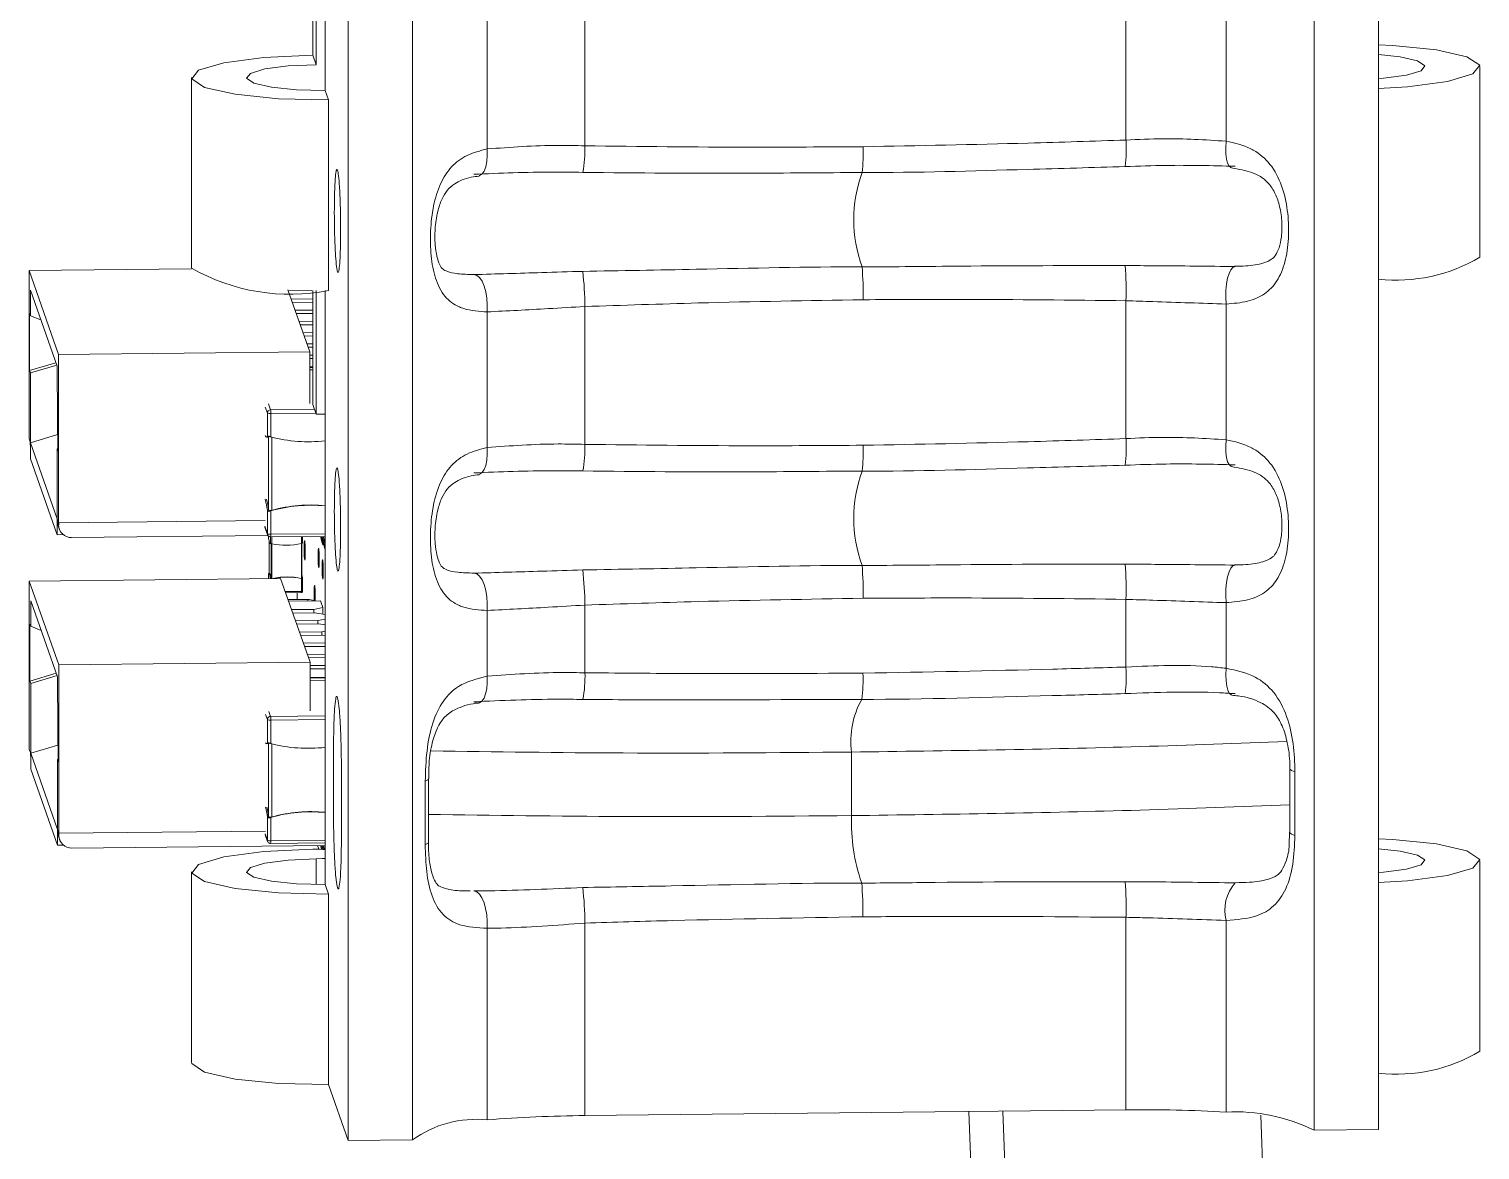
# Model space of a CAD drawing. Header units: millimetres. Extents: x 0 to 1189, y 0 to 841.
# Drawn here: x 292.945 to 297.442, y 560.674 to 564.15 of the extents above; entities that cross this region are included whole.
import ezdxf

# ---------------------------------------------------------------- set-up
doc = ezdxf.new("R2010")
doc.units = ezdxf.units.MM
doc.layers.get('0').update_dxf_attribs({"lineweight": 18})

msp = doc.modelspace()

# ---------------------------------------------------------------- linework, layer by layer
at = {"color": 7, "linetype": 'Continuous', "lineweight": 15}
for p, q in [((293.9338, 560.7035), (293.9338, 566.2185)), ((294.1335, 560.7057), (294.1335, 566.2206)), ((296.9282, 560.7354), (296.9282, 566.2503)), ((297.1279, 560.7375), (297.1279, 566.2524)), ((293.8239, 564.0684), (293.8239, 565.8009)), ((293.8343, 564.039), (293.8343, 565.8008)), ((293.8624, 565.8008), (293.8624, 563.9592)), ((294.3646, 563.7776), (294.3646, 564.1982)), ((294.6678, 563.7876), (294.6678, 564.2149)), ((296.345, 563.8054), (296.345, 564.2328)), ((296.6553, 563.8019), (296.6553, 564.2226)), ((293.8343, 564.039), (293.8239, 564.0684)), ((297.4423, 563.4422), (297.4423, 564.033)), ((293.4483, 563.9991), (293.4483, 563.4082)), ((293.8727, 563.9298), (293.8624, 563.9592)), ((293.8727, 563.3389), (293.8727, 563.9298)), ((293.4485, 563.4062), (292.9446, 563.4009)), ((292.9446, 563.4009), (292.9446, 562.8789)), ((292.9446, 563.4009), (293.0363, 563.1409)), ((292.9489, 563.3395), (293.032, 563.1038)), ((292.9489, 563.3395), (292.9489, 563.2607)), ((293.7472, 563.341), (293.8148, 563.1492)), ((293.8215, 563.3389), (293.7482, 563.3381)), ((293.8239, 562.9851), (293.8239, 563.3389)), ((293.8343, 562.9557), (293.8343, 563.3388)), ((293.8624, 563.3388), (293.8624, 561.4972)), ((293.8239, 563.3128), (293.7574, 563.3121)), ((293.8239, 563.3024), (293.761, 563.3017)), ((296.345, 562.8797), (296.345, 563.307)), ((296.6553, 562.8762), (296.6553, 563.2969)), ((292.9465, 563.2676), (292.9489, 563.2607)), ((292.9465, 563.2676), (292.9465, 563.0904)), ((292.9489, 563.2607), (292.9813, 563.2477)), ((293.8239, 563.278), (293.7696, 563.2775)), ((293.8239, 563.2676), (293.7733, 563.2671)), ((294.3646, 562.8519), (294.3646, 563.2725)), ((294.6678, 562.8619), (294.6678, 563.2892)), ((293.8239, 563.2433), (293.7818, 563.2428)), ((293.8239, 563.2328), (293.7855, 563.2324)), ((293.8239, 563.2085), (293.794, 563.2081)), ((293.8239, 563.198), (293.7977, 563.1977)), ((293.8239, 563.1737), (293.8062, 563.1735)), ((293.8239, 563.1632), (293.8099, 563.1631)), ((292.9465, 563.0904), (293.0281, 563.1148)), ((293.0363, 563.1409), (293.8148, 563.1492)), ((293.0363, 562.6189), (293.0363, 563.1409)), ((293.8148, 563.1492), (293.8148, 562.9886)), ((293.8239, 563.1389), (293.8148, 563.1388)), ((293.8239, 563.1284), (293.8148, 563.1283)), ((292.9465, 563.0904), (292.9489, 563.0834)), ((292.9489, 563.0834), (293.0305, 563.1079)), ((292.9489, 563.0834), (292.9489, 562.8668)), ((293.032, 563.025), (293.032, 563.1038)), ((293.8239, 563.1023), (293.8148, 563.1022)), ((293.8148, 563.1003), (293.8239, 563.1004)), ((293.8148, 563.093), (293.8239, 563.0931)), ((293.032, 563.025), (293.0344, 563.018)), ((293.033, 562.892), (293.033, 563.0221)), ((293.0344, 562.8408), (293.0344, 563.018)), ((293.8343, 562.9557), (293.8239, 562.9851)), ((293.6835, 562.9591), (293.6835, 562.8866)), ((293.6941, 562.885), (293.6941, 562.9575)), ((293.8343, 562.9557), (293.8624, 562.9557)), ((292.9489, 562.8668), (293.033, 562.892)), ((293.033, 562.892), (293.0344, 562.888)), ((293.033, 562.892), (293.0344, 562.892)), ((293.6873, 562.8863), (293.6873, 562.6592)), ((292.9489, 562.8668), (292.9446, 562.8789)), ((292.9484, 562.8684), (292.9484, 562.8623)), ((292.9484, 562.8623), (292.9489, 562.8556)), ((292.9489, 562.8668), (293.032, 562.6311)), ((292.9489, 562.8175), (292.9489, 562.8668)), ((293.0344, 562.8488), (293.032, 562.8477)), ((293.032, 562.6311), (293.032, 562.8477)), ((293.032, 562.8477), (293.0344, 562.8408)), ((293.6809, 562.8845), (293.6849, 562.8845)), ((292.9489, 562.8175), (293.032, 562.5818)), ((293.0363, 562.6189), (293.032, 562.6311)), ((293.032, 562.6311), (293.032, 562.5818)), ((293.034, 562.6254), (293.034, 562.6193)), ((293.0366, 562.612), (293.034, 562.6193)), ((293.0363, 562.6189), (293.6771, 562.6257)), ((293.0366, 562.6189), (293.0366, 562.612)), ((293.6835, 562.6573), (293.6835, 562.5849)), ((293.6941, 562.5832), (293.6941, 562.6557)), ((293.032, 562.5818), (293.0507, 562.582)), ((293.0362, 562.6064), (293.0388, 562.5991)), ((293.0765, 562.573), (293.6852, 562.5795)), ((293.6759, 562.6047), (293.6841, 562.5816)), ((293.6872, 562.5773), (293.6872, 562.5705)), ((293.6936, 562.575), (293.8624, 562.5767)), ((293.6971, 562.5538), (293.6971, 562.575)), ((293.7927, 562.5555), (293.7927, 562.576)), ((293.8529, 562.5571), (293.8484, 562.5766)), ((293.8553, 562.5501), (293.8492, 562.5766)), ((293.8624, 562.5342), (293.8525, 562.5767)), ((293.8624, 562.5378), (293.8534, 562.5767)), ((293.8624, 562.5524), (293.8567, 562.5767)), ((293.8624, 562.556), (293.8576, 562.5767)), ((293.6872, 562.5704), (293.6872, 562.5705)), ((293.6892, 562.5599), (293.6892, 562.4617)), ((293.6921, 562.5541), (293.6941, 562.5541)), ((293.6948, 562.5545), (293.6941, 562.5541)), ((293.7907, 562.4464), (293.7907, 562.5555)), ((293.792, 562.5552), (293.7926, 562.5555)), ((293.8529, 562.5571), (293.8553, 562.5501)), ((293.8587, 562.5502), (293.8553, 562.5501)), ((293.7242, 562.4464), (292.9456, 562.4381)), ((292.9456, 562.4381), (293.0373, 562.1781)), ((292.9456, 562.4381), (292.9456, 561.9161)), ((293.6872, 562.4613), (293.6872, 562.446)), ((293.6872, 562.4613), (293.6872, 562.4613)), ((293.6899, 562.4617), (293.6879, 562.4617)), ((293.7242, 562.4464), (293.8158, 562.1864)), ((293.7889, 562.4457), (293.7889, 562.4057)), ((293.7908, 562.4456), (293.7901, 562.4459)), ((293.7927, 562.4064), (293.7927, 562.4464)), ((294.2753, 562.4647), (294.2753, 562.4651)), ((294.286, 562.4646), (294.286, 562.4646)), ((293.7398, 562.4019), (293.7887, 562.4024)), ((293.7763, 562.4023), (293.7763, 562.381)), ((292.9499, 562.3767), (293.033, 562.141)), ((292.9499, 562.3767), (292.9499, 562.2979)), ((293.8077, 562.3813), (293.7473, 562.3807)), ((293.8482, 562.3764), (293.7492, 562.3754)), ((293.8274, 562.3501), (293.7584, 562.3494)), ((293.8274, 562.3501), (293.8555, 562.3556)), ((293.8274, 562.3501), (293.8274, 562.3397)), ((293.8555, 562.3556), (293.8482, 562.3764)), ((293.8555, 562.3556), (293.8555, 562.3359)), ((294.3646, 562.1433), (294.3646, 562.3468)), ((294.6678, 562.1537), (294.6678, 562.3635)), ((296.345, 562.1715), (296.345, 562.3813)), ((296.6553, 562.1676), (296.6553, 562.3711)), ((292.9475, 562.3049), (292.9499, 562.2979)), ((292.9475, 562.3049), (292.9475, 562.1276)), ((293.8311, 562.3397), (293.762, 562.339)), ((293.8397, 562.3154), (293.7706, 562.3147)), ((293.8433, 562.305), (293.7742, 562.3043)), ((293.8311, 562.3397), (293.8624, 562.3349)), ((293.8397, 562.3154), (293.8624, 562.3199)), ((293.8397, 562.3154), (293.8397, 562.305)), ((293.8433, 562.305), (293.8624, 562.3021)), ((292.9499, 562.2979), (292.9823, 562.2849)), ((293.8519, 562.2808), (293.7828, 562.28)), ((293.8555, 562.2704), (293.7865, 562.2696)), ((293.8519, 562.2808), (293.8624, 562.2828)), ((293.8519, 562.2808), (293.8519, 562.2703)), ((293.8555, 562.2704), (293.8624, 562.2693)), ((293.8624, 562.2461), (293.795, 562.2454)), ((293.8624, 562.2357), (293.7987, 562.235)), ((293.8624, 562.2113), (293.8072, 562.2107)), ((293.0373, 562.1781), (293.8158, 562.1864)), ((293.0373, 561.6562), (293.0373, 562.1781)), ((293.8624, 562.2009), (293.8109, 562.2003)), ((293.8158, 562.1864), (293.8158, 562.0353)), ((293.8624, 562.1765), (293.8158, 562.176)), ((293.8624, 562.1661), (293.8158, 562.1656)), ((292.9475, 562.1276), (293.0291, 562.1521)), ((292.9475, 562.1276), (292.9499, 562.1207)), ((292.9499, 562.1207), (293.0315, 562.1452)), ((293.033, 562.0622), (293.033, 562.141)), ((293.8624, 562.14), (293.8158, 562.1395)), ((293.8158, 562.1375), (293.8624, 562.138)), ((293.8158, 562.1302), (293.8624, 562.1307)), ((292.9499, 562.1207), (292.9499, 561.904)), ((293.033, 562.0622), (293.0354, 562.0553)), ((293.034, 561.9292), (293.034, 562.0593)), ((293.0354, 561.878), (293.0354, 562.0553)), ((293.6835, 562.0085), (293.6835, 561.936)), ((293.6941, 561.9344), (293.6941, 562.0069)), ((292.9499, 561.904), (292.9456, 561.9161)), ((292.9493, 561.9056), (292.9493, 561.8995)), ((292.9493, 561.8995), (292.9499, 561.8929)), ((292.9499, 561.904), (293.034, 561.9292)), ((292.9499, 561.904), (293.033, 561.6683)), ((292.9499, 561.8548), (292.9499, 561.904)), ((293.034, 561.9292), (293.0354, 561.9293)), ((293.034, 561.9292), (293.0354, 561.9252)), ((293.6809, 561.9339), (293.6849, 561.934)), ((293.6873, 561.9357), (293.6873, 561.7086)), ((293.8886, 561.7181), (293.8886, 561.9151)), ((295.4942, 561.9078), (295.4942, 561.7108)), ((292.9499, 561.8548), (293.033, 561.6191)), ((293.0354, 561.886), (293.033, 561.885)), ((293.033, 561.6683), (293.033, 561.885)), ((293.033, 561.885), (293.0354, 561.878)), ((296.8531, 561.856), (296.8531, 561.659)), ((293.9131, 561.8458), (293.9131, 561.6488)), ((294.1728, 561.621), (294.1728, 561.8179)), ((294.1826, 561.8259), (294.1826, 561.8255)), ((294.1826, 561.6285), (294.1826, 561.8255)), ((296.8689, 561.8466), (296.8689, 561.6496)), ((293.6835, 561.7068), (293.6835, 561.6343)), ((293.6941, 561.6327), (293.6941, 561.7052)), ((293.0373, 561.6562), (293.033, 561.6683)), ((293.033, 561.6683), (293.033, 561.6191)), ((293.035, 561.6626), (293.035, 561.6565)), ((293.0375, 561.6492), (293.035, 561.6565)), ((293.0372, 561.6436), (293.0397, 561.6363)), ((293.0373, 561.6562), (293.6781, 561.663)), ((293.0375, 561.6562), (293.0375, 561.6492)), ((293.6769, 561.6514), (293.6841, 561.6311)), ((293.6936, 561.6244), (293.8624, 561.6262)), ((296.8519, 561.6596), (296.8512, 561.6216)), ((293.033, 561.6191), (293.0517, 561.6192)), ((293.0775, 561.6102), (293.8624, 561.6186)), ((293.8285, 561.6065), (293.8239, 561.6064)), ((293.8392, 561.6183), (293.8434, 561.6064)), ((293.8511, 561.6063), (293.8483, 561.6184)), ((293.8519, 561.6062), (293.8491, 561.6184)), ((293.8553, 561.6061), (293.8525, 561.6185)), ((293.8562, 561.6061), (293.8533, 561.6185)), ((293.8596, 561.6059), (293.8566, 561.6185)), ((293.8604, 561.6059), (293.8575, 561.6185)), ((293.4483, 561.5371), (293.4483, 560.9462)), ((297.4423, 560.9801), (297.4423, 561.571)), ((293.8624, 561.4972), (293.8727, 561.4678)), ((293.8727, 561.4678), (293.8727, 560.8769)), ((294.3646, 560.7676), (294.3646, 561.3615)), ((294.6678, 560.7809), (294.6678, 561.3777)), ((296.345, 560.7988), (296.345, 561.3956)), ((296.6553, 560.7919), (296.6553, 561.3859)), ((293.9338, 560.7035), (293.8727, 560.8769)), ((296.345, 560.7988), (294.6678, 560.7809)), ((295.9243, 559.0429), (295.858, 560.7936)), ((295.9636, 560.7947), (296.0407, 558.7618)), ((296.7629, 560.7826), (296.8392, 558.7703)), ((297.1279, 560.7375), (296.9282, 560.7354)), ((294.1335, 560.7057), (293.9338, 560.7035))]:
    msp.add_line(p, q, dxfattribs=at)
at = {"color": 8, "linetype": 'Continuous', "lineweight": 15}
for p, q in [((293.8086, 563.3388), (293.8085, 563.3391)), ((293.6771, 562.9773), (293.6835, 562.9591)), ((293.6871, 562.9873), (293.6935, 562.969)), ((293.6935, 562.969), (293.829, 562.9705)), ((293.6941, 562.9575), (293.8331, 562.9589)), ((292.9484, 562.8623), (292.9489, 562.8606)), ((293.6978, 562.884), (293.6978, 562.6575)), ((293.6754, 562.6079), (293.6835, 562.5849)), ((293.6872, 562.5704), (293.6872, 562.5773)), ((293.6928, 562.5751), (293.6928, 562.5544)), ((293.6941, 562.5832), (293.8624, 562.585)), ((293.7889, 562.5548), (293.7889, 562.576)), ((293.6892, 562.5599), (293.6892, 562.4617)), ((293.6948, 562.4461), (293.6948, 562.5545)), ((293.6969, 562.4461), (293.6969, 562.5541)), ((293.7888, 562.4461), (293.7888, 562.5547)), ((293.6872, 562.446), (293.6872, 562.4613)), ((293.7889, 562.4057), (293.7387, 562.4052)), ((293.8096, 562.376), (293.8077, 562.3813)), ((293.6935, 562.0185), (293.688, 562.034)), ((293.6835, 562.0085), (293.6781, 562.024)), ((293.8624, 562.0203), (293.6935, 562.0185)), ((293.8624, 562.0087), (293.6941, 562.0069)), ((292.9493, 561.8995), (292.9499, 561.8979)), ((293.6978, 561.707), (293.6978, 561.9334)), ((293.6835, 561.6343), (293.6763, 561.6546)), ((293.8624, 561.6345), (293.6941, 561.6327)), ((293.8343, 561.4972), (293.8343, 561.5769))]:
    msp.add_line(p, q, dxfattribs=at)
at = {"color": 7, "linetype": 'Continuous', "lineweight": 15}
for points in [[(297.1279, 564.1009), (297.1725, 564.0987), (297.3074, 564.0851), (297.4018, 564.0635), (297.4416, 564.0373), (297.4205, 564.0104), (297.3419, 563.987), (297.2177, 563.9706), (297.1279, 563.9652)], [(293.8239, 564.0684), (293.6729, 564.0615), (293.5487, 564.0451), (293.4701, 564.0217), (293.4491, 563.9949), (293.4888, 563.9686), (293.5833, 563.9471), (293.7181, 563.9334), (293.8727, 563.9298)], [(297.1279, 563.996), (297.1432, 563.9971), (297.2146, 564.0066), (297.2598, 564.02), (297.2719, 564.0355), (297.249, 564.0506), (297.1947, 564.063), (297.1279, 564.0701)], [(293.8624, 563.9592), (293.7734, 563.9613), (293.6959, 563.9692), (293.6416, 563.9816), (293.6187, 563.9967), (293.6308, 564.0121), (293.676, 564.0256), (293.7475, 564.035), (293.8343, 564.039)], [(294.3235, 563.3882), (294.3326, 563.3857), (294.3412, 563.3787), (294.349, 563.3675), (294.3555, 563.3527), (294.3606, 563.335), (294.3638, 563.315), (294.3652, 563.2939), (294.3646, 563.2725)], [(296.6553, 563.2969), (296.6544, 563.3182), (296.6549, 563.3394), (296.6569, 563.3594), (296.6602, 563.3772), (296.6647, 563.3921), (296.6702, 563.4034), (296.6764, 563.4106), (296.6831, 563.4133)], [(293.6835, 562.8866), (293.6817, 562.8847), (293.6799, 562.8848), (293.678, 562.887), (293.6771, 562.8889)], [(293.6849, 562.8845), (293.6855, 562.8846), (293.6873, 562.8863)], [(293.6841, 562.5816), (293.6843, 562.5811), (293.6844, 562.5808)], [(293.6928, 562.5544), (293.6921, 562.5541), (293.6914, 562.5544), (293.6907, 562.5555), (293.69, 562.5571), (293.6893, 562.5595), (293.6886, 562.5625), (293.6879, 562.5661), (293.6872, 562.5704)], [(293.7991, 562.5026), (293.7984, 562.5069), (293.7978, 562.5151), (293.7974, 562.526), (293.7973, 562.5378), (293.7974, 562.5489), (293.7978, 562.5575), (293.7984, 562.5623), (293.7991, 562.5626), (293.7999, 562.5583), (293.8005, 562.5501), (293.8009, 562.5392), (293.801, 562.5273), (293.8009, 562.5162), (293.8005, 562.5076), (293.7999, 562.5028), (293.7991, 562.5026)], [(293.8426, 562.4793), (293.8419, 562.4836), (293.8413, 562.4919), (293.8409, 562.5028), (293.8407, 562.5146), (293.8409, 562.5257), (293.8413, 562.5343), (293.8419, 562.5391), (293.8426, 562.5394), (293.8433, 562.5351), (293.8439, 562.5268), (293.8443, 562.516), (293.8445, 562.5041), (293.8443, 562.493), (293.8439, 562.4844), (293.8433, 562.4796), (293.8426, 562.4793)], [(293.855, 562.4441), (293.8543, 562.4484), (293.8537, 562.4566), (293.8533, 562.4675), (293.8531, 562.4794), (293.8533, 562.4905), (293.8537, 562.4991), (293.8543, 562.5039), (293.855, 562.5041), (293.8557, 562.4998), (293.8563, 562.4916), (293.8567, 562.4807), (293.8569, 562.4689), (293.8567, 562.4578), (293.8563, 562.4492), (293.8557, 562.4444), (293.855, 562.4441)], [(296.6553, 562.3711), (296.6544, 562.3925), (296.6549, 562.4137), (296.6569, 562.4336), (296.6602, 562.4515), (296.6647, 562.4664), (296.6702, 562.4777), (296.6764, 562.4849), (296.6831, 562.4876)], [(293.6872, 562.4613), (293.6879, 562.4617), (293.6886, 562.4613), (293.6893, 562.4603), (293.69, 562.4587), (293.6907, 562.4563), (293.6914, 562.4533), (293.6921, 562.4497), (293.6928, 562.4454)], [(293.7906, 562.4464), (293.7906, 562.4462), (293.7903, 562.4459), (293.7901, 562.4459)], [(294.3235, 562.4625), (294.3326, 562.46), (294.3412, 562.453), (294.349, 562.4418), (294.3555, 562.427), (294.3606, 562.4092), (294.3638, 562.3893), (294.3652, 562.3682), (294.3646, 562.3468)], [(293.8289, 562.3762), (293.8289, 562.377), (293.8285, 562.3879), (293.8283, 562.3998), (293.8285, 562.4109), (293.8289, 562.4195), (293.8295, 562.4242), (293.8302, 562.4245), (293.8309, 562.4202), (293.8315, 562.412), (293.8319, 562.4011), (293.832, 562.3892), (293.8319, 562.3781), (293.8318, 562.3762)], [(294.3233, 562.0641), (294.3323, 562.0603), (294.3408, 562.061), (294.3485, 562.066), (294.3551, 562.0752), (294.3601, 562.0882), (294.3635, 562.1044), (294.365, 562.123), (294.3646, 562.1433)], [(293.6835, 561.936), (293.6817, 561.9341), (293.6799, 561.9343), (293.6781, 561.9364)], [(293.6873, 561.9357), (293.6855, 561.9341), (293.6849, 561.934)], [(293.6843, 561.6305), (293.6843, 561.6305), (293.6841, 561.6311)], [(297.1279, 561.6389), (297.1725, 561.6367), (297.3074, 561.623), (297.4018, 561.6015), (297.4416, 561.5753), (297.4205, 561.5484), (297.3419, 561.525), (297.2177, 561.5086), (297.1279, 561.5032)], [(293.8727, 561.4678), (293.7181, 561.4714), (293.5833, 561.4851), (293.4888, 561.5066), (293.4491, 561.5328), (293.4701, 561.5597), (293.5487, 561.5831), (293.6729, 561.5995), (293.8239, 561.6064)], [(297.1279, 561.534), (297.1432, 561.5351), (297.2146, 561.5446), (297.2598, 561.558), (297.2719, 561.5735), (297.249, 561.5885), (297.1947, 561.6009), (297.1279, 561.6081)], [(293.8343, 561.5769), (293.7475, 561.573), (293.676, 561.5635), (293.6308, 561.5501), (293.6187, 561.5346), (293.6416, 561.5196), (293.6959, 561.5072), (293.7734, 561.4993), (293.8624, 561.4972)], [(293.8343, 561.5769), (293.8536, 561.5775), (293.8624, 561.578)], [(294.3233, 561.4772), (294.3323, 561.4743), (294.3408, 561.4671), (294.3485, 561.4558), (294.3551, 561.441), (294.3601, 561.4233), (294.3635, 561.4036), (294.365, 561.3827), (294.3646, 561.3615)], [(293.8727, 560.8769), (293.7181, 560.8805), (293.5833, 560.8942), (293.4888, 560.9157), (293.4491, 560.9419), (293.4483, 560.9462)]]:
    msp.add_lwpolyline(points, dxfattribs=at)
at = {"color": 8, "linetype": 'Continuous', "lineweight": 15}
for points in [[(296.6553, 563.8019), (296.6544, 563.7815), (296.6549, 563.7627), (296.6569, 563.7465), (296.6602, 563.7337), (296.6647, 563.7247), (296.6702, 563.72), (296.6719, 563.7195)], [(294.3402, 563.6949), (294.3412, 563.6952), (294.349, 563.7001), (294.3555, 563.7092), (294.3606, 563.7221), (294.3638, 563.7384), (294.3652, 563.7571), (294.3646, 563.7776)], [(294.3402, 562.7692), (294.3412, 562.7695), (294.349, 562.7743), (294.3555, 562.7835), (294.3606, 562.7964), (294.3638, 562.8127), (294.3652, 562.8314), (294.3646, 562.8519)], [(296.6553, 562.8762), (296.6544, 562.8558), (296.6549, 562.837), (296.6569, 562.8208), (296.6602, 562.808), (296.6647, 562.799), (296.6702, 562.7943), (296.6719, 562.7938)], [(293.6835, 562.5849), (293.6837, 562.5829), (293.6841, 562.5816)], [(296.6553, 562.1676), (296.6546, 562.1474), (296.6553, 562.1288), (296.6574, 562.1127), (296.6608, 562.0998), (296.6653, 562.0906), (296.6708, 562.0857), (296.6728, 562.085)], [(296.8689, 561.8466), (296.8584, 561.8504), (296.8534, 561.8544), (296.8531, 561.8559)], [(294.1826, 561.8255), (294.1805, 561.8219), (294.1728, 561.8179)], [(293.6841, 561.6311), (293.6837, 561.6324), (293.6835, 561.6343)], [(294.1826, 561.6285), (294.1805, 561.6249), (294.1728, 561.621)], [(296.8689, 561.6496), (296.8584, 561.6534), (296.8534, 561.6575), (296.8531, 561.659)]]:
    msp.add_lwpolyline(points, dxfattribs=at)
at = {"color": 7, "linetype": 'Continuous', "lineweight": 15}
for centre, radius, start, end in [((294.3112, 563.7754), 0.3568, 348.6433, 1.9624), ((295.9471, 563.7768), 0.399, 352.2488, 4.1155), ((295.0044, 563.7687), 0.5264, 352.9847, 1.7493), ((295.9312, 563.5583), 0.4299, 160.1324, 199.8676), ((297.1842, 563.876), 0.5048, 263.5954, 300.7564), ((293.7536, 563.9432), 0.6159, 240.2894, 281.1558), ((293.6383, 563.28), 1.0296, 0.5115, 6.5975), ((294.4026, 563.3204), 1.128, 359.4876, 4.6673), ((295.4382, 563.3399), 0.9074, 357.9245, 4.8221), ((293.6935, 562.959), 0.01, 90.2972, 179.5486), ((293.6916, 562.9763), 0.019, 244.9208, 277.6741), ((293.6235, 562.9595), 0.0706, 358.3155, 7.7271), ((293.8092, 563.3219), 0.4519, 255.2475, 276.7606), ((294.3112, 562.8496), 0.3568, 348.6433, 1.9624), ((295.0044, 562.843), 0.5264, 352.9847, 1.7493), ((295.9471, 562.851), 0.399, 352.2492, 4.1151), ((295.9312, 562.6326), 0.4299, 160.1324, 199.8676), ((293.4441, 562.63), 0.2409, 6.5288, 14.7951), ((293.4572, 562.632), 0.2316, 6.738, 14.896), ((293.8187, 562.2197), 0.4535, 84.4696, 105.9421), ((293.8184, 562.2207), 0.4532, 84.4317, 105.4252), ((293.0726, 562.6192), 0.0386, 179.9851, 199.4472), ((293.0757, 562.6122), 0.0392, 180.2915, 271.0979), ((293.6916, 562.6022), 0.0192, 245.014, 277.4549), ((293.7409, 562.7514), 0.2024, 257.4978, 283.722), ((294.4026, 562.3947), 1.128, 359.4876, 4.6673), ((295.4382, 562.4142), 0.9074, 357.9245, 4.8221), ((293.6719, 562.4474), 0.023, 355.1413, 38.6034), ((293.7449, 562.2485), 0.2024, 77.4916, 102.4302), ((293.7451, 562.2484), 0.2021, 77.4821, 101.96), ((293.6828, 562.4311), 0.1109, 7.9856, 13.5052), ((293.6386, 562.3543), 1.0292, 0.5105, 6.5985), ((293.7887, 562.4064), 0.00397, 269.4687, 359.5416), ((293.8082, 562.3413), 0.0401, 60.6907, 90.6489), ((295.9797, 562.1438), 0.3664, 351.3905, 4.3393), ((294.3351, 562.1391), 0.333, 348.2228, 2.5223), ((295.0568, 562.1352), 0.4733, 352.2384, 2.1121), ((295.7644, 561.9405), 0.2722, 151.2746, 186.8964), ((293.6935, 562.0085), 0.01, 90.2972, 179.5486), ((293.6916, 562.0257), 0.019, 244.9208, 277.6741), ((293.6235, 562.009), 0.0706, 358.3155, 7.7271), ((293.8092, 562.3714), 0.4519, 255.2475, 276.7606), ((293.3903, 561.6703), 0.2955, 7.0993, 13.1206), ((293.4056, 561.6725), 0.284, 7.2986, 13.2035), ((293.8187, 561.2691), 0.4535, 84.4696, 105.9421), ((293.8184, 561.2701), 0.4532, 84.4317, 105.4252), ((296.0736, 561.6913), 0.5797, 178.0684, 199.0822), ((293.0736, 561.6565), 0.0387, 179.984, 199.4306), ((293.0767, 561.6494), 0.0392, 180.2915, 271.0979), ((293.6916, 561.6517), 0.0192, 245.014, 277.4549), ((293.8348, 561.0468), 0.5597, 87.1766, 90.6469), ((294.4576, 561.4084), 1.0722, 359.3995, 4.9959), ((295.4629, 561.4262), 0.8827, 358.0139, 5.1828), ((296.779, 561.4176), 0.1277, 138.4308, 194.3901), ((293.6835, 561.3734), 0.9843, 0.2508, 6.6875), ((297.1842, 561.414), 0.5048, 263.5954, 300.7564), ((294.7085, 556.408), 4.3731, 90.5334, 94.51), ((296.3975, 556.1308), 4.6683, 86.834, 90.6437), ((296.6833, 560.2404), 0.5522, 63.6758, 92.9099), ((294.3308, 560.4314), 0.3379, 84.2544, 125.736)]:
    msp.add_arc(centre, radius, start, end, dxfattribs=at)
at = {"color": 8, "linetype": 'Continuous', "lineweight": 15}
for centre, radius, start, end in [((293.666, 562.5808), 0.0282, 348.0541, 4.9271), ((293.7774, 562.4047), 0.0115, 348.2627, 4.8413), ((293.7898, 562.4113), 0.00569, 260.7915, 300.058), ((293.666, 561.6303), 0.0282, 348.0541, 4.9271)]:
    msp.add_arc(centre, radius, start, end, dxfattribs=at)
at = {"color": 7, "linetype": 'Continuous', "lineweight": 15}
for centre in [(293.8059, 562.255), (293.8059, 561.3045)]:
    msp.add_ellipse(centre, major_axis=(0.272, 0.3887), ratio=0.820781, start_param=0.98474, end_param=0.993252, dxfattribs=at)
for points, knots in [([(294.3646, 563.7776), (294.4371, 563.7831), (294.5357, 563.7906), (294.6402, 563.7882), (294.6678, 563.7876)], [0, 0, 0, 0, 0.2232943, 0.3034923, 0.3034923, 0.3034923, 0.3034923]), ([(294.6678, 563.7876), (294.8379, 563.7855), (295.1254, 563.782), (295.4131, 563.784), (295.5306, 563.7848)], [0, 0, 0, 0, 0.5103597, 0.862843, 0.862843, 0.862843, 0.862843]), ([(295.5306, 563.7848), (295.7011, 563.7879), (295.9726, 563.793), (296.2441, 563.802), (296.345, 563.8054)], [0, 0, 0, 0, 0.511727, 0.8147187, 0.8147187, 0.8147187, 0.8147187]), ([(296.345, 563.8054), (296.3833, 563.8072), (296.4883, 563.8121), (296.5904, 563.8059), (296.6553, 563.8019)], [0, 0, 0, 0, 0.1132151, 0.3105142, 0.3105142, 0.3105142, 0.3105142]), ([(296.6553, 563.8019), (296.682, 563.796), (296.7146, 563.7887), (296.7619, 563.7615), (296.8011, 563.7245), (296.8332, 563.6557), (296.8485, 563.5775), (296.8505, 563.4992), (296.8401, 563.4267), (296.816, 563.367), (296.7765, 563.3255), (296.7221, 563.3024), (296.6781, 563.2987), (296.6553, 563.2969)], [0, 0, 0, 0, 0.0789689, 0.0967809, 0.1649473, 0.2386521, 0.3101948, 0.3825434, 0.45451, 0.5226168, 0.5859554, 0.6492954, 0.7167865, 0.7167865, 0.7167865, 0.7167865]), ([(294.3646, 563.2725), (294.3394, 563.2743), (294.3086, 563.2765), (294.2651, 563.2926), (294.23, 563.3183), (294.2023, 563.3747), (294.1894, 563.4458), (294.1878, 563.5232), (294.1964, 563.6006), (294.2171, 563.6703), (294.252, 563.7249), (294.3014, 563.7617), (294.3431, 563.7722), (294.3646, 563.7776)], [0, 0, 0, 0, 0.0764035, 0.0936307, 0.1595797, 0.2308801, 0.300095, 0.370083, 0.4397082, 0.5056001, 0.5668713, 0.6281492, 0.6934353, 0.6934353, 0.6934353, 0.6934353]), ([(293.9008, 563.7122), (293.9019, 563.7073), (293.9041, 563.6976), (293.9071, 563.6621), (293.9093, 563.6158), (293.9106, 563.5623), (293.9107, 563.5079), (293.9098, 563.4588), (293.9078, 563.4206), (293.9051, 563.3974), (293.9024, 563.3929), (293.8997, 563.3997), (293.897, 563.4176), (293.8942, 563.4545), (293.8921, 563.5028), (293.891, 563.5569), (293.891, 563.6107), (293.8922, 563.6582), (293.8943, 563.6941), (293.8971, 563.7141), (293.8995, 563.7158), (293.9007, 563.7125), (293.9008, 563.7122)], [0, 0, 0, 0, 0.0345469, 0.0690984, 0.1036445, 0.1381937, 0.172741, 0.2072889, 0.2418399, 0.2763878, 0.310933, 0.3280242, 0.3625697, 0.3971153, 0.431666, 0.4662182, 0.5007633, 0.5353125, 0.5698584, 0.6044053, 0.6389519, 0.6435091, 0.6435091, 0.6435091, 0.6435091]), ([(294.661, 563.7051), (294.6302, 563.7055), (294.5165, 563.7071), (294.4049, 563.7025), (294.3235, 563.6991)], [0, 0, 0, 0, 0.0914321, 0.3376224, 0.3376224, 0.3376224, 0.3376224]), ([(295.5269, 563.7044), (295.5269, 563.7044), (295.4087, 563.7044), (295.1206, 563.7006), (294.8317, 563.7034), (294.661, 563.7051)], [0, 0, 0, 0, 0.0000119, 0.3541649, 0.8659163, 0.8659163, 0.8659163, 0.8659163]), ([(296.3424, 563.723), (296.2416, 563.7201), (295.97, 563.7124), (295.6983, 563.7044), (295.5269, 563.7044), (295.5269, 563.7044)], [0, 0, 0, 0, 0.3029378, 0.8157454, 0.8157573, 0.8157573, 0.8157573, 0.8157573]), ([(296.6831, 563.7242), (296.6118, 563.7259), (296.4983, 563.7287), (296.3848, 563.7245), (296.3424, 563.723)], [0, 0, 0, 0, 0.2136214, 0.3407097, 0.3407097, 0.3407097, 0.3407097]), ([(296.6716, 563.7187), (296.694, 563.7148), (296.7396, 563.707), (296.7802, 563.6818), (296.8061, 563.646), (296.8217, 563.6035), (296.8293, 563.5547), (296.8282, 563.5075), (296.82, 563.4695), (296.8081, 563.4462), (296.7968, 563.4348), (296.7705, 563.422), (296.7264, 563.4146), (296.6935, 563.4141), (296.6815, 563.414)], [0, 0, 0, 0, 0.0572629, 0.1168764, 0.1541308, 0.1889298, 0.22759, 0.269103, 0.30229, 0.3355944, 0.3713814, 0.4161139, 0.4682656, 0.4980485, 0.4980485, 0.4980485, 0.4980485]), ([(294.3237, 563.3886), (294.3061, 563.3889), (294.2727, 563.3894), (294.2391, 563.3975), (294.2268, 563.4052), (294.219, 563.4138), (294.2083, 563.4436), (294.2027, 563.4821), (294.2023, 563.5305), (294.2093, 563.5807), (294.2234, 563.6231), (294.2415, 563.6522), (294.2667, 563.6734), (294.3005, 563.6887), (294.3319, 563.6924), (294.3404, 563.6934)], [0, 0, 0, 0, 0.0435185, 0.082202, 0.1178378, 0.1597577, 0.1891063, 0.2190903, 0.2549358, 0.2946088, 0.326103, 0.3573233, 0.3929751, 0.447033, 0.4670554, 0.4670554, 0.4670554, 0.4670554]), ([(294.3235, 563.3882), (294.3934, 563.3903), (294.5048, 563.3935), (294.6186, 563.397), (294.661, 563.3983)], [0, 0, 0, 0, 0.2117111, 0.3376613, 0.3376613, 0.3376613, 0.3376613]), ([(294.661, 563.3983), (294.7784, 563.4003), (295.0673, 563.4054), (295.3554, 563.4122), (295.5269, 563.4122), (295.5269, 563.4122)], [0, 0, 0, 0, 0.3520789, 0.8660085, 0.8660204, 0.8660204, 0.8660204, 0.8660204]), ([(295.5269, 563.4122), (295.5269, 563.4122), (295.6289, 563.4122), (295.9006, 563.4159), (296.1723, 563.4161), (296.3424, 563.4162)], [0, 0, 0, 0, 0.0000119, 0.304893, 0.8155386, 0.8155386, 0.8155386, 0.8155386]), ([(296.3424, 563.4162), (296.3731, 563.416), (296.4865, 563.4153), (296.6002, 563.4142), (296.6831, 563.4133)], [0, 0, 0, 0, 0.0922593, 0.3406411, 0.3406411, 0.3406411, 0.3406411]), ([(295.5306, 563.3103), (295.36, 563.3075), (295.0724, 563.3028), (294.7848, 563.2931), (294.6678, 563.2892)], [0, 0, 0, 0, 0.5117254, 0.8630934, 0.8630934, 0.8630934, 0.8630934]), ([(296.345, 563.307), (296.1749, 563.3091), (295.9035, 563.3124), (295.632, 563.3109), (295.5306, 563.3103)], [0, 0, 0, 0, 0.5103583, 0.8144689, 0.8144689, 0.8144689, 0.8144689]), ([(296.6553, 563.2969), (296.5799, 563.2994), (296.4775, 563.3029), (296.3727, 563.3062), (296.345, 563.307)], [0, 0, 0, 0, 0.228398, 0.3104421, 0.3104421, 0.3104421, 0.3104421]), ([(294.6678, 563.2892), (294.6297, 563.287), (294.5251, 563.2808), (294.427, 563.2757), (294.3646, 563.2725)], [0, 0, 0, 0, 0.1107011, 0.3036212, 0.3036212, 0.3036212, 0.3036212]), ([(293.6835, 562.8866), (293.6837, 562.8867), (293.6841, 562.887), (293.6856, 562.8872), (293.6866, 562.8874), (293.6868, 562.8874)], [0, 0, 0, 0, 0.001541682, 0.003083417, 0.003427335, 0.003427335, 0.003427335, 0.003427335]), ([(293.6941, 562.885), (293.6929, 562.8853), (293.6906, 562.8859), (293.6882, 562.8868), (293.6871, 562.8873), (293.6869, 562.8874)], [0, 0, 0, 0, 0.003409439, 0.006820432, 0.007583963, 0.007583963, 0.007583963, 0.007583963]), ([(294.3646, 562.3468), (294.3394, 562.3486), (294.3086, 562.3507), (294.2651, 562.3669), (294.23, 562.3926), (294.2023, 562.4489), (294.1894, 562.5201), (294.1878, 562.5975), (294.1964, 562.6749), (294.2171, 562.7445), (294.252, 562.7991), (294.3014, 562.836), (294.3431, 562.8465), (294.3646, 562.8519)], [0, 0, 0, 0, 0.0764008, 0.0936314, 0.1595805, 0.2308811, 0.3000961, 0.3700842, 0.4397096, 0.5056017, 0.5668707, 0.6281514, 0.6934352, 0.6934352, 0.6934352, 0.6934352]), ([(294.3646, 562.8519), (294.4371, 562.8574), (294.5357, 562.8648), (294.6402, 562.8625), (294.6678, 562.8619)], [0, 0, 0, 0, 0.2232947, 0.3034923, 0.3034923, 0.3034923, 0.3034923]), ([(294.6678, 562.8619), (294.8379, 562.8598), (295.1254, 562.8563), (295.4131, 562.8583), (295.5306, 562.8591)], [0, 0, 0, 0, 0.5103599, 0.862843, 0.862843, 0.862843, 0.862843]), ([(295.5306, 562.8591), (295.7011, 562.8622), (295.9726, 562.8673), (296.2441, 562.8763), (296.345, 562.8797)], [0, 0, 0, 0, 0.5117267, 0.8147187, 0.8147187, 0.8147187, 0.8147187]), ([(296.345, 562.8797), (296.3833, 562.8815), (296.4883, 562.8864), (296.5904, 562.8802), (296.6553, 562.8762)], [0, 0, 0, 0, 0.1132156, 0.3105142, 0.3105142, 0.3105142, 0.3105142]), ([(296.6553, 562.8762), (296.682, 562.8703), (296.7146, 562.863), (296.7619, 562.8358), (296.8011, 562.7987), (296.8332, 562.73), (296.8485, 562.6518), (296.8505, 562.5735), (296.8401, 562.501), (296.816, 562.4413), (296.7765, 562.3997), (296.7221, 562.3767), (296.6781, 562.373), (296.6553, 562.3711)], [0, 0, 0, 0, 0.078971, 0.096783, 0.1649494, 0.2386542, 0.310197, 0.3825356, 0.4545125, 0.5226166, 0.5859552, 0.6492953, 0.7167864, 0.7167864, 0.7167864, 0.7167864]), ([(296.3424, 562.7972), (296.2416, 562.7944), (295.97, 562.7867), (295.6983, 562.7787), (295.5269, 562.7787), (295.5269, 562.7787)], [0, 0, 0, 0, 0.3029378, 0.8157454, 0.8157573, 0.8157573, 0.8157573, 0.8157573]), ([(296.6831, 562.7985), (296.6118, 562.8002), (296.4983, 562.803), (296.3848, 562.7988), (296.3424, 562.7972)], [0, 0, 0, 0, 0.2136213, 0.3407097, 0.3407097, 0.3407097, 0.3407097]), ([(293.9008, 562.7864), (293.9019, 562.7816), (293.9041, 562.7719), (293.9071, 562.7364), (293.9093, 562.6901), (293.9106, 562.6365), (293.9107, 562.5822), (293.9098, 562.5331), (293.9078, 562.4948), (293.9051, 562.4717), (293.9024, 562.4671), (293.8997, 562.4739), (293.897, 562.4918), (293.8942, 562.5288), (293.8921, 562.5771), (293.891, 562.6311), (293.891, 562.685), (293.8922, 562.7325), (293.8943, 562.7683), (293.8971, 562.7884), (293.8995, 562.7901), (293.9007, 562.7868), (293.9008, 562.7864)], [0, 0, 0, 0, 0.0345471, 0.0690957, 0.103642, 0.1381914, 0.1727388, 0.2072852, 0.2418364, 0.2763843, 0.3109336, 0.3280211, 0.3625702, 0.3971183, 0.4316624, 0.4662148, 0.5007593, 0.5353087, 0.5698547, 0.6044054, 0.6389521, 0.6435094, 0.6435094, 0.6435094, 0.6435094]), ([(294.3237, 562.4629), (294.3061, 562.4632), (294.2727, 562.4637), (294.2391, 562.4718), (294.2268, 562.4795), (294.219, 562.4881), (294.2083, 562.5179), (294.2027, 562.5564), (294.2023, 562.6048), (294.2093, 562.655), (294.2234, 562.6974), (294.2415, 562.7265), (294.2667, 562.7477), (294.3005, 562.763), (294.3319, 562.7667), (294.3404, 562.7677)], [0, 0, 0, 0, 0.0435187, 0.0822024, 0.1178343, 0.1597544, 0.1891064, 0.2190905, 0.2549361, 0.2946097, 0.3261023, 0.3573228, 0.3929747, 0.4470329, 0.4670554, 0.4670554, 0.4670554, 0.4670554]), ([(294.661, 562.7794), (294.6302, 562.7798), (294.5165, 562.7814), (294.4049, 562.7767), (294.3235, 562.7734)], [0, 0, 0, 0, 0.0914324, 0.3376224, 0.3376224, 0.3376224, 0.3376224]), ([(295.5269, 562.7787), (295.5269, 562.7787), (295.4087, 562.7787), (295.1206, 562.7749), (294.8317, 562.7777), (294.661, 562.7794)], [0, 0, 0, 0, 0.0000119, 0.354165, 0.8659163, 0.8659163, 0.8659163, 0.8659163]), ([(296.6716, 562.793), (296.694, 562.7891), (296.7396, 562.7812), (296.7802, 562.7561), (296.8061, 562.7202), (296.8217, 562.6778), (296.8293, 562.6289), (296.8282, 562.5817), (296.82, 562.5438), (296.8081, 562.5205), (296.7968, 562.5091), (296.7705, 562.4963), (296.7264, 562.4889), (296.6935, 562.4884), (296.6815, 562.4882)], [0, 0, 0, 0, 0.0572631, 0.1168768, 0.1541285, 0.1889291, 0.2275894, 0.2691012, 0.3022883, 0.3355928, 0.3713799, 0.4161125, 0.4682672, 0.4980486, 0.4980486, 0.4980486, 0.4980486]), ([(293.6835, 562.6573), (293.6837, 562.6568), (293.6841, 562.6558), (293.6856, 562.6547), (293.6866, 562.6543), (293.6868, 562.6542)], [0, 0, 0, 0, 0.002135578, 0.004271553, 0.004752978, 0.004752978, 0.004752978, 0.004752978]), ([(293.6869, 562.6541), (293.6879, 562.6543), (293.6897, 562.6546), (293.6924, 562.6552), (293.6938, 562.6556), (293.6941, 562.6557)], [0, 0, 0, 0, 0.003242771, 0.006489976, 0.007359155, 0.007359155, 0.007359155, 0.007359155]), ([(293.6873, 562.6592), (293.6874, 562.6586), (293.6878, 562.6576), (293.6893, 562.6566), (293.6904, 562.6561), (293.6906, 562.656)], [0, 0, 0, 0, 0.002114189, 0.004232608, 0.004758292, 0.004758292, 0.004758292, 0.004758292]), ([(293.6906, 562.656), (293.6915, 562.6562), (293.6934, 562.6564), (293.6961, 562.657), (293.6975, 562.6574), (293.6978, 562.6575)], [0, 0, 0, 0, 0.003232356, 0.006461772, 0.007398813, 0.007398813, 0.007398813, 0.007398813]), ([(293.6845, 562.5809), (293.6847, 562.5805), (293.6852, 562.5789), (293.6874, 562.5768), (293.6904, 562.5752), (293.6925, 562.575), (293.6935, 562.575)], [0, 0, 0, 0, 0.00124066, 0.00505959, 0.00861168, 0.01143762, 0.01143762, 0.01143762, 0.01143762]), ([(293.6941, 562.5546), (293.6938, 562.5546), (293.6932, 562.5545), (293.6929, 562.5545), (293.6928, 562.5545), (293.6928, 562.5544)], [0, 0, 0, 0, 0.000587065, 0.001174996, 0.00133471, 0.00133471, 0.00133471, 0.00133471]), ([(293.6942, 562.5546), (293.6946, 562.5545), (293.6953, 562.5542), (293.6964, 562.5539), (293.6969, 562.5538), (293.6971, 562.5538)], [0, 0, 0, 0, 0.001314687, 0.002633467, 0.002989352, 0.002989352, 0.002989352, 0.002989352]), ([(293.6948, 562.5545), (293.6949, 562.5545), (293.6949, 562.5545), (293.6952, 562.5545), (293.6955, 562.5546), (293.6955, 562.5546)], [0, 0, 0, 0, 0.0002990871, 0.0005993077, 0.0006781432, 0.0006781432, 0.0006781432, 0.0006781432]), ([(293.7916, 562.5557), (293.7913, 562.5555), (293.7906, 562.5552), (293.7896, 562.5549), (293.789, 562.5548), (293.7889, 562.5548)], [0, 0, 0, 0, 0.0012672, 0.002532673, 0.002877522, 0.002877522, 0.002877522, 0.002877522]), ([(293.7926, 562.5555), (293.7926, 562.5555), (293.7926, 562.5556), (293.7921, 562.5556), (293.7917, 562.5557), (293.7917, 562.5557)], [0, 0, 0, 0, 0.000447927, 0.000895647, 0.001003752, 0.001003752, 0.001003752, 0.001003752]), ([(294.661, 562.4726), (294.7784, 562.4746), (295.0673, 562.4797), (295.3554, 562.4865), (295.5269, 562.4865), (295.5269, 562.4865)], [0, 0, 0, 0, 0.3520789, 0.8660085, 0.8660204, 0.8660204, 0.8660204, 0.8660204]), ([(295.5269, 562.4865), (295.5269, 562.4865), (295.6289, 562.4865), (295.9006, 562.4902), (296.1723, 562.4904), (296.3424, 562.4905)], [0, 0, 0, 0, 0.0000119, 0.3048928, 0.8155386, 0.8155386, 0.8155386, 0.8155386]), ([(296.3424, 562.4905), (296.3731, 562.4903), (296.4865, 562.4896), (296.6002, 562.4884), (296.6831, 562.4876)], [0, 0, 0, 0, 0.0922591, 0.3406409, 0.3406409, 0.3406409, 0.3406409]), ([(293.7901, 562.4459), (293.79, 562.4459), (293.7896, 562.4459), (293.7891, 562.446), (293.7888, 562.4461), (293.7888, 562.4461)], [0, 0, 0, 0, 0.000607771, 0.001209286, 0.001394767, 0.001394767, 0.001394767, 0.001394767]), ([(293.7889, 562.4457), (293.7893, 562.4456), (293.7903, 562.4454), (293.7911, 562.4453), (293.7915, 562.4453), (293.7916, 562.4453)], [0, 0, 0, 0, 0.001234072, 0.002470291, 0.002765093, 0.002765093, 0.002765093, 0.002765093]), ([(293.7917, 562.4453), (293.7919, 562.4455), (293.7925, 562.4458), (293.7927, 562.4462), (293.7926, 562.4464), (293.7926, 562.4465)], [0, 0, 0, 0, 0.000712379, 0.001427331, 0.001621671, 0.001621671, 0.001621671, 0.001621671]), ([(294.3235, 562.4625), (294.3934, 562.4645), (294.5048, 562.4678), (294.6186, 562.4713), (294.661, 562.4726)], [0, 0, 0, 0, 0.2117111, 0.3376613, 0.3376613, 0.3376613, 0.3376613]), ([(294.6678, 562.3635), (294.6297, 562.3612), (294.5251, 562.3551), (294.427, 562.35), (294.3646, 562.3468)], [0, 0, 0, 0, 0.1107011, 0.3036212, 0.3036212, 0.3036212, 0.3036212]), ([(295.5306, 562.3846), (295.36, 562.3818), (295.0724, 562.377), (294.7848, 562.3674), (294.6678, 562.3635)], [0, 0, 0, 0, 0.5117254, 0.8630934, 0.8630934, 0.8630934, 0.8630934]), ([(296.345, 562.3813), (296.1749, 562.3834), (295.9035, 562.3867), (295.632, 562.3852), (295.5306, 562.3846)], [0, 0, 0, 0, 0.5103581, 0.8144689, 0.8144689, 0.8144689, 0.8144689]), ([(296.6553, 562.3711), (296.5799, 562.3737), (296.4775, 562.3772), (296.3727, 562.3805), (296.345, 562.3813)], [0, 0, 0, 0, 0.2283981, 0.3104421, 0.3104421, 0.3104421, 0.3104421]), ([(295.5297, 562.1526), (295.7261, 562.1562), (295.9978, 562.1611), (296.2696, 562.1693), (296.345, 562.1715)], [0, 0, 0, 0, 0.5890945, 0.8155367, 0.8155367, 0.8155367, 0.8155367]), ([(296.345, 562.1715), (296.4348, 562.1758), (296.5405, 562.1807), (296.6403, 562.1693), (296.6553, 562.1676)], [0, 0, 0, 0, 0.2640686, 0.3106748, 0.3106748, 0.3106748, 0.3106748]), ([(296.6553, 562.1676), (296.6868, 562.1608), (296.7439, 562.1485), (296.8079, 562.0944), (296.8458, 562.0206), (296.8656, 561.934), (296.8678, 561.8757), (296.8689, 561.8466)], [0, 0, 0, 0, 0.0969297, 0.1760317, 0.2612387, 0.3448663, 0.4282458, 0.4282458, 0.4282458, 0.4282458]), ([(294.1728, 561.8179), (294.1738, 561.8491), (294.1757, 561.9102), (294.193, 561.9973), (294.2252, 562.0673), (294.2799, 562.1216), (294.3334, 562.1353), (294.3646, 562.1433)], [0, 0, 0, 0, 0.0868856, 0.1705083, 0.2470643, 0.3180695, 0.4175966, 0.4175966, 0.4175966, 0.4175966]), ([(294.3646, 562.1433), (294.4417, 562.1488), (294.5405, 562.1558), (294.6449, 562.1541), (294.6678, 562.1537)], [0, 0, 0, 0, 0.2369874, 0.3034662, 0.3034662, 0.3034662, 0.3034662]), ([(294.6678, 562.1537), (294.7657, 562.1529), (295.053, 562.1503), (295.3404, 562.1517), (295.5297, 562.1526)], [0, 0, 0, 0, 0.2939117, 0.8619653, 0.8619653, 0.8619653, 0.8619653]), ([(293.8886, 561.9151), (293.8888, 561.9369), (293.889, 561.9804), (293.8911, 562.0334), (293.8942, 562.0694), (293.8981, 562.084), (293.9023, 562.0757), (293.9063, 562.0454), (293.9097, 561.9965), (293.9121, 561.9345), (293.913, 561.8818), (293.913, 561.8527), (293.9131, 561.8458)], [0, 0, 0, 0, 0.0431833, 0.0863651, 0.1295515, 0.1727353, 0.2159175, 0.2591056, 0.3022876, 0.3454683, 0.3886516, 0.40219, 0.40219, 0.40219, 0.40219]), ([(296.342, 562.089), (296.2666, 562.0869), (295.9948, 562.0796), (295.723, 562.0713), (295.5257, 562.0713), (295.5257, 562.0713)], [0, 0, 0, 0, 0.2263491, 0.8164462, 0.8164581, 0.8164581, 0.8164581, 0.8164581]), ([(296.6835, 562.0891), (296.6672, 562.0902), (296.5544, 562.0972), (296.4399, 562.0928), (296.342, 562.089)], [0, 0, 0, 0, 0.0493632, 0.341663, 0.341663, 0.341663, 0.341663]), ([(296.6728, 562.0841), (296.6796, 562.0835), (296.7132, 562.0805), (296.7631, 562.0645), (296.8033, 562.0355), (296.8306, 561.9907), (296.8471, 561.9348), (296.853, 561.8878), (296.8528, 561.8613), (296.8528, 561.8559)], [0, 0, 0, 0, 0.0186448, 0.0921145, 0.1582026, 0.207853, 0.2585086, 0.3149221, 0.3293925, 0.3293925, 0.3293925, 0.3293925]), ([(294.1841, 561.8258), (294.184, 561.8441), (294.1838, 561.884), (294.1945, 561.9419), (294.2122, 561.9897), (294.2346, 562.0209), (294.2678, 562.0431), (294.3072, 562.057), (294.336, 562.0596), (294.3383, 562.0598)], [0, 0, 0, 0, 0.0454707, 0.0992478, 0.1434867, 0.1868115, 0.2408198, 0.3106529, 0.3169672, 0.3169672, 0.3169672, 0.3169672]), ([(294.6611, 562.0711), (294.6355, 562.0714), (294.5215, 562.0726), (294.4099, 562.0678), (294.3233, 562.0641)], [0, 0, 0, 0, 0.0756951, 0.337866, 0.337866, 0.337866, 0.337866]), ([(295.5257, 562.0713), (295.5257, 562.0713), (295.3354, 562.0713), (295.0477, 562.0681), (294.7593, 562.0703), (294.6611, 562.0711)], [0, 0, 0, 0, 0.0000119, 0.5702227, 0.8646359, 0.8646359, 0.8646359, 0.8646359]), ([(293.6868, 561.9369), (293.686, 561.9367), (293.6845, 561.9365), (293.6837, 561.9362), (293.6835, 561.9361), (293.6835, 561.936)], [0, 0, 0, 0, 0.001516182, 0.003033083, 0.003438817, 0.003438817, 0.003438817, 0.003438817]), ([(293.6941, 561.9344), (293.6929, 561.9347), (293.6906, 561.9354), (293.6882, 561.9363), (293.6871, 561.9367), (293.6869, 561.9368)], [0, 0, 0, 0, 0.003409439, 0.006820432, 0.007583963, 0.007583963, 0.007583963, 0.007583963]), ([(293.9131, 561.6488), (293.9129, 561.627), (293.9127, 561.5835), (293.9105, 561.5305), (293.9074, 561.4945), (293.9036, 561.4799), (293.8994, 561.4882), (293.8954, 561.5185), (293.892, 561.5674), (293.8896, 561.6294), (293.8887, 561.6821), (293.8886, 561.7112), (293.8886, 561.7181)], [0, 0, 0, 0, 0.0431834, 0.0863654, 0.129552, 0.172736, 0.2159184, 0.2591066, 0.3022862, 0.3454756, 0.3886592, 0.40219, 0.40219, 0.40219, 0.40219]), ([(293.6868, 561.7036), (293.686, 561.704), (293.6845, 561.7049), (293.6837, 561.706), (293.6835, 561.7067), (293.6835, 561.7068)], [0, 0, 0, 0, 0.002101444, 0.004204946, 0.004769366, 0.004769366, 0.004769366, 0.004769366]), ([(293.6941, 561.7052), (293.6929, 561.7049), (293.6906, 561.7042), (293.6882, 561.7038), (293.6871, 561.7036), (293.6869, 561.7036)], [0, 0, 0, 0, 0.003309671, 0.006616849, 0.007359205, 0.007359205, 0.007359205, 0.007359205]), ([(293.6906, 561.7055), (293.6898, 561.7059), (293.6883, 561.7067), (293.6874, 561.7078), (293.6873, 561.7085), (293.6873, 561.7086)], [0, 0, 0, 0, 0.002085528, 0.004166928, 0.0047731, 0.0047731, 0.0047731, 0.0047731]), ([(293.6978, 561.707), (293.6967, 561.7067), (293.6944, 561.7061), (293.692, 561.7057), (293.6908, 561.7055), (293.6906, 561.7055)], [0, 0, 0, 0, 0.003287099, 0.006578918, 0.00739745, 0.00739745, 0.00739745, 0.00739745]), ([(293.6845, 561.6305), (293.6846, 561.6301), (293.6851, 561.6284), (293.6874, 561.6263), (293.6904, 561.6247), (293.6925, 561.6245), (293.6935, 561.6244)], [0, 0, 0, 0, 0.00143172, 0.00525013, 0.00880174, 0.0116273, 0.0116273, 0.0116273, 0.0116273]), ([(294.312, 561.4776), (294.3086, 561.4775), (294.2835, 561.477), (294.2476, 561.4803), (294.2174, 561.4905), (294.2106, 561.4962), (294.1988, 561.513), (294.188, 561.5511), (294.1829, 561.5914), (294.183, 561.6193), (294.1831, 561.6288)], [0, 0, 0, 0, 0.007033, 0.0510014, 0.0874756, 0.1233997, 0.1576548, 0.1894077, 0.2240861, 0.2420819, 0.2420819, 0.2420819, 0.2420819]), ([(296.8689, 561.6496), (296.8676, 561.6192), (296.8652, 561.5595), (296.844, 561.4834), (296.8065, 561.4283), (296.7452, 561.3927), (296.6885, 561.3884), (296.6553, 561.3859)], [0, 0, 0, 0, 0.0814639, 0.159868, 0.2316426, 0.2982153, 0.3915233, 0.3915233, 0.3915233, 0.3915233]), ([(294.3646, 561.3615), (294.3349, 561.3632), (294.2811, 561.3662), (294.224, 561.4009), (294.1915, 561.4592), (294.1754, 561.5355), (294.1736, 561.5925), (294.1728, 561.621)], [0, 0, 0, 0, 0.0848697, 0.1541283, 0.228732, 0.3019482, 0.3749323, 0.3749323, 0.3749323, 0.3749323]), ([(296.8512, 561.6216), (296.8512, 561.6214), (296.8509, 561.6023), (296.8426, 561.5708), (296.8282, 561.539), (296.8142, 561.5251), (296.7859, 561.5114), (296.7368, 561.5035), (296.6994, 561.5032), (296.6846, 561.503)], [0, 0, 0, 0, 0.0004671, 0.0399812, 0.0783143, 0.1144765, 0.1574325, 0.2059291, 0.2380441, 0.2380441, 0.2380441, 0.2380441]), ([(294.6611, 561.4881), (294.7523, 561.4896), (295.0407, 561.4946), (295.3284, 561.5018), (295.5257, 561.5018), (295.5257, 561.5018)], [0, 0, 0, 0, 0.2734989, 0.8647331, 0.864745, 0.864745, 0.864745, 0.864745]), ([(295.5257, 561.5018), (295.5257, 561.5018), (295.602, 561.5018), (295.874, 561.5057), (296.146, 561.5058), (296.342, 561.5059)], [0, 0, 0, 0, 0.0000119, 0.2280329, 0.8162616, 0.8162616, 0.8162616, 0.8162616]), ([(296.342, 561.5059), (296.3675, 561.5058), (296.4812, 561.5053), (296.5951, 561.5036), (296.6835, 561.5023)], [0, 0, 0, 0, 0.0765261, 0.3415202, 0.3415202, 0.3415202, 0.3415202]), ([(294.3233, 561.4772), (294.3392, 561.4774), (294.4491, 561.4786), (294.5633, 561.4837), (294.6611, 561.4881)], [0, 0, 0, 0, 0.0488223, 0.3379331, 0.3379331, 0.3379331, 0.3379331]), ([(294.6678, 561.3777), (294.5789, 561.371), (294.4743, 561.3631), (294.3789, 561.3617), (294.3646, 561.3615)], [0, 0, 0, 0, 0.2580917, 0.3036467, 0.3036467, 0.3036467, 0.3036467]), ([(295.5297, 561.3972), (295.3334, 561.3939), (295.0461, 561.3891), (294.7588, 561.3805), (294.6678, 561.3777)], [0, 0, 0, 0, 0.589095, 0.8621829, 0.8621829, 0.8621829, 0.8621829]), ([(296.345, 561.3956), (296.1491, 561.3973), (295.8774, 561.3997), (295.6056, 561.3977), (295.5297, 561.3972)], [0, 0, 0, 0, 0.5878219, 0.8153243, 0.8153243, 0.8153243, 0.8153243]), ([(296.6553, 561.3859), (296.5752, 561.3888), (296.4726, 561.3926), (296.368, 561.3951), (296.345, 561.3956)], [0, 0, 0, 0, 0.2424173, 0.3104305, 0.3104305, 0.3104305, 0.3104305])]:
    msp.add_open_spline(points, degree=3, knots=knots, dxfattribs=at)
at = {"color": 8, "linetype": 'Continuous', "lineweight": 15}
for points, knots in [([(294.191, 561.9117), (294.3895, 561.9088), (294.8233, 561.9024), (295.2583, 561.9059), (295.4942, 561.9078)], [0, 0, 0, 0, 0.596398, 1.303253, 1.303253, 1.303253, 1.303253]), ([(295.4942, 561.9078), (295.7937, 561.912), (296.2477, 561.9184), (296.6925, 561.9351), (296.8437, 561.9407)], [0, 0, 0, 0, 0.890906, 1.349985, 1.349985, 1.349985, 1.349985]), ([(295.4942, 561.7108), (295.7937, 561.7151), (296.2508, 561.7215), (296.6987, 561.7383), (296.8531, 561.7441)], [0, 0, 0, 0, 0.890853, 1.359333, 1.359333, 1.359333, 1.359333]), ([(294.1826, 561.7148), (294.3839, 561.7119), (294.8205, 561.7054), (295.2583, 561.7089), (295.4942, 561.7108)], [0, 0, 0, 0, 0.604783, 1.311634, 1.311634, 1.311634, 1.311634])]:
    msp.add_open_spline(points, degree=3, knots=knots, dxfattribs=at)

doc.saveas('drawing.dxf')
